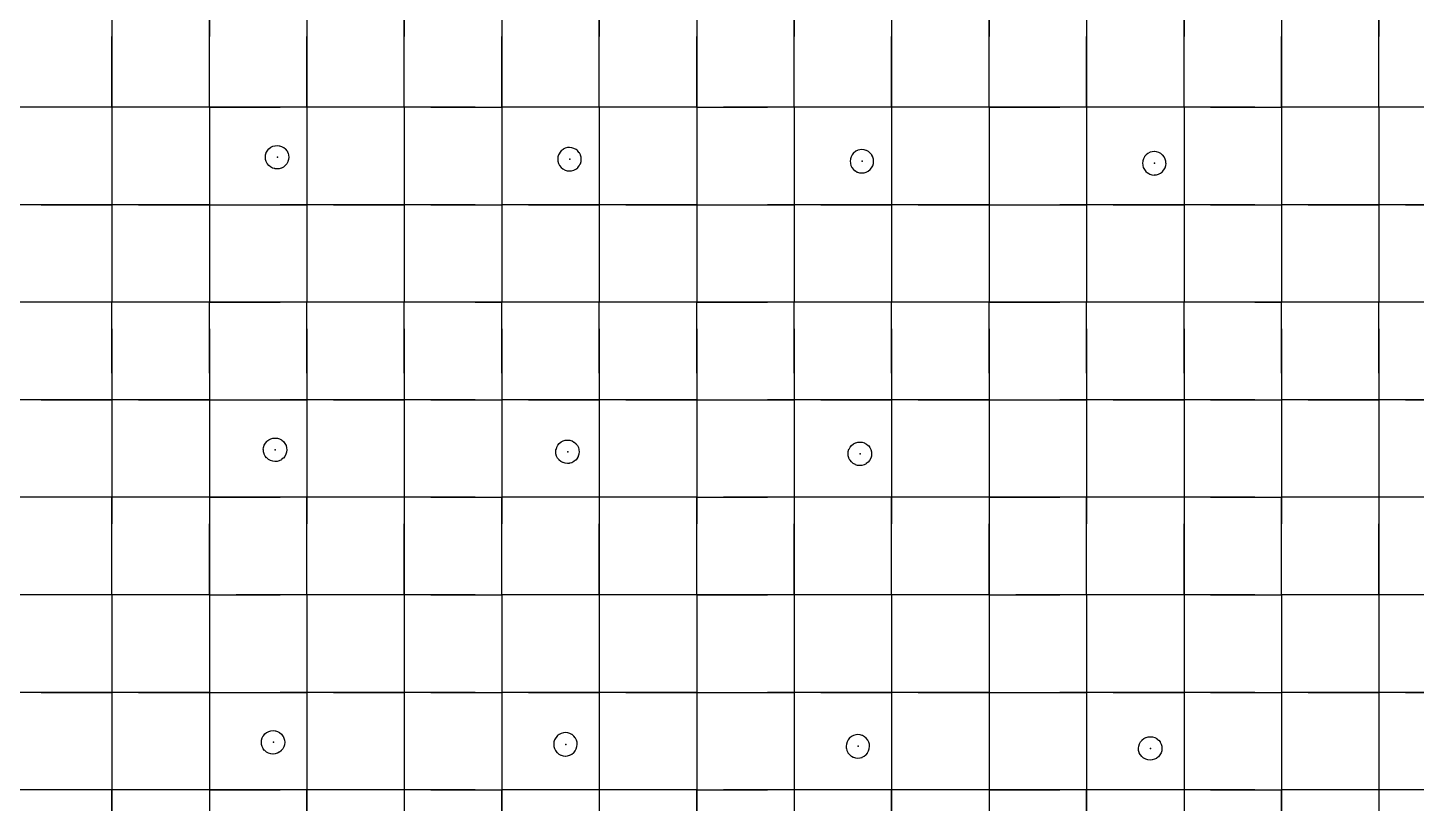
# Model space of a CAD drawing. Header units: metres. Extents: x 0 to 438, y -24 to 612.
# Drawn here: x 127.2 to 255.4, y 268.8 to 340.3 of the extents above; entities that cross this region are included whole.
import ezdxf

# ---------------------------------------------------------------- set-up
doc = ezdxf.new("R2010")
doc.units = ezdxf.units.M
doc.layers.add('LAYER_01_CUT', color=7, linetype='Continuous')
doc.layers.add('LAYER_04_GRID', color=7, linetype='Continuous')

msp = doc.modelspace()

# ---------------------------------------------------------------- linework, layer by layer
at = {"layer": 'LAYER_01_CUT'}
for points in [[(137.46, 342), (135, 342), (135, 335.46), (135, 333), (135, 326.46)], [(135, 342), (135, 339.54)], [(144, 335.46), (144, 342), (144, 339.54)], [(155.46, 342), (153, 342), (153, 335.46), (153, 333), (153, 326.46)], [(153, 342), (153, 339.54)], [(162, 335.46), (162, 342), (162, 339.54)], [(173.46, 342), (171, 342), (171, 335.46), (171, 333), (171, 326.46)], [(171, 342), (171, 339.54)], [(180, 335.46), (180, 342), (180, 339.54)], [(191.46, 342), (189, 342), (189, 335.46), (189, 333), (189, 326.46)], [(189, 342), (189, 339.54)], [(198, 335.46), (198, 342), (198, 339.54)], [(209.46, 342), (207, 342), (207, 335.46), (207, 333), (207, 326.46)], [(207, 342), (207, 339.54)], [(216, 335.46), (216, 342), (216, 339.54)], [(227.46, 342), (225, 342), (225, 335.46), (225, 333), (225, 326.46)], [(225, 342), (225, 339.54)], [(234, 335.46), (234, 342), (234, 339.54)], [(245.46, 342), (243, 342), (243, 335.46), (243, 333), (243, 326.46)], [(243, 342), (243, 339.54)], [(252, 335.46), (252, 342), (252, 339.54)], [(135, 333), (135, 339.54)], [(144, 333), (144, 339.54)], [(153, 333), (153, 339.54)], [(162, 333), (162, 339.54)], [(171, 333), (171, 339.54)], [(180, 333), (180, 339.54)], [(189, 333), (189, 339.54)], [(198, 333), (198, 339.54)], [(207, 333), (207, 339.54)], [(216, 333), (216, 339.54)], [(225, 333), (225, 339.54)], [(234, 333), (234, 339.54)], [(243, 333), (243, 339.54)], [(252, 333), (252, 339.54)], [(144, 333), (144, 335.46)], [(162, 333), (162, 335.46)], [(180, 333), (180, 335.46)], [(198, 333), (198, 335.46)], [(216, 333), (216, 335.46)], [(234, 333), (234, 335.46)], [(252, 333), (252, 335.46)], [(128.46, 333), (126, 333), (126, 326.46)], [(132.54, 333), (126, 333)], [(135, 333), (128.46, 333)], [(135, 333), (132.54, 333)], [(137.46, 333), (135, 333)], [(141.54, 333), (135, 333)], [(135, 333), (135, 330.54)], [(144, 333), (137.46, 333)], [(144, 333), (141.54, 333)], [(146.46, 333), (144, 333), (144, 326.46)], [(144, 333), (144, 330.54)], [(144, 333), (150.54, 333)], [(153, 333), (146.46, 333)], [(153, 333), (150.54, 333)], [(155.46, 333), (153, 333)], [(159.54, 333), (153, 333)], [(153, 333), (153, 330.54)], [(162, 333), (155.46, 333)], [(162, 333), (159.54, 333)], [(164.46, 333), (162, 333), (162, 326.46)], [(168.54, 333), (162, 333)], [(162, 333), (162, 330.54)], [(164.46, 333), (171, 333)], [(168.54, 333), (171, 333)], [(173.46, 333), (171, 333)], [(177.54, 333), (171, 333)], [(171, 333), (171, 330.54)], [(180, 333), (173.46, 333)], [(180, 333), (177.54, 333)], [(182.46, 333), (180, 333), (180, 326.46)], [(186.54, 333), (180, 333)], [(180, 333), (180, 330.54)], [(189, 333), (182.46, 333)], [(189, 333), (186.54, 333)], [(189, 333), (189, 330.54)], [(189, 333), (191.46, 333)], [(189, 333), (195.54, 333)], [(198, 333), (191.46, 333)], [(198, 333), (195.54, 333)], [(200.46, 333), (198, 333), (198, 326.46)], [(204.54, 333), (198, 333)], [(198, 333), (198, 330.54)], [(207, 333), (200.46, 333)], [(207, 333), (204.54, 333)], [(209.46, 333), (207, 333)], [(213.54, 333), (207, 333)], [(207, 333), (207, 330.54)], [(216, 333), (209.46, 333)], [(216, 333), (213.54, 333)], [(218.46, 333), (216, 333), (216, 326.46)], [(216, 333), (216, 330.54)], [(216, 333), (222.54, 333)], [(225, 333), (218.46, 333)], [(225, 333), (222.54, 333)], [(227.46, 333), (225, 333)], [(231.54, 333), (225, 333)], [(225, 333), (225, 330.54)], [(234, 333), (227.46, 333)], [(234, 333), (231.54, 333)], [(236.46, 333), (234, 333), (234, 326.46)], [(240.54, 333), (234, 333)], [(234, 333), (234, 330.54)], [(236.46, 333), (243, 333)], [(240.54, 333), (243, 333)], [(245.46, 333), (243, 333)], [(249.54, 333), (243, 333)], [(243, 333), (243, 330.54)], [(252, 333), (245.46, 333)], [(252, 333), (249.54, 333)], [(254.46, 333), (252, 333), (252, 326.46)], [(258.54, 333), (252, 333)], [(252, 333), (252, 330.54)], [(261, 333), (254.46, 333)], [(135, 330.54), (135, 324)], [(144, 330.54), (144, 324)], [(153, 330.54), (153, 324)], [(162, 330.54), (162, 324)], [(171, 330.54), (171, 324)], [(180, 330.54), (180, 324)], [(189, 330.54), (189, 324)], [(198, 330.54), (198, 324)], [(207, 330.54), (207, 324)], [(216, 330.54), (216, 324)], [(225, 330.54), (225, 324)], [(234, 330.54), (234, 324)], [(243, 330.54), (243, 324)], [(252, 330.54), (252, 324)], [(150.47, 329.45), (150.67, 329.39), (150.67, 329.39), (150.86, 329.29), (150.87, 329.28), (151.03, 329.15), (151.03, 329.14), (151.16, 328.97), (151.17, 328.97), (151.26, 328.78), (151.27, 328.77), (151.32, 328.58), (151.32, 328.57), (151.34, 328.39), (151.34, 328.38), (151.32, 328.18), (151.32, 328.17), (151.26, 327.98), (151.25, 327.97), (151.15, 327.78), (151.15, 327.78), (151.01, 327.61), (151.01, 327.61), (150.84, 327.48), (150.83, 327.47), (150.65, 327.38), (150.64, 327.38), (150.45, 327.32), (150.44, 327.32), (150.25, 327.3), (150.25, 327.3), (150.05, 327.32), (150.04, 327.33), (149.84, 327.39), (149.84, 327.39), (149.65, 327.49), (149.64, 327.49), (149.48, 327.63), (149.48, 327.63), (149.34, 327.8), (149.34, 327.81), (149.25, 327.99), (149.24, 328), (149.19, 328.19), (149.19, 328.2), (149.17, 328.39), (149.17, 328.39), (149.19, 328.59), (149.19, 328.6), (149.25, 328.8), (149.26, 328.81), (149.36, 328.99), (149.36, 329), (149.5, 329.16), (149.5, 329.17), (149.67, 329.3), (149.68, 329.3), (149.86, 329.4), (149.87, 329.4), (150.06, 329.45), (150.07, 329.45), (150.25, 329.47), (150.26, 329.47), (150.46, 329.45), (150.47, 329.45)], [(178.27, 328.59), (178.26, 328.6), (178.17, 328.78), (178.16, 328.79), (178.03, 328.95), (178.03, 328.96), (177.86, 329.1), (177.86, 329.1), (177.67, 329.2), (177.66, 329.2), (177.47, 329.26), (177.46, 329.26), (177.26, 329.28), (177.25, 329.28), (177.07, 329.27), (177.06, 329.27), (176.87, 329.21), (176.86, 329.21), (176.67, 329.12), (176.67, 329.11), (176.5, 328.98), (176.5, 328.97), (176.36, 328.81), (176.35, 328.8), (176.25, 328.62), (176.25, 328.61), (176.19, 328.42), (176.19, 328.41), (176.17, 328.21), (176.17, 328.2), (176.19, 328.01), (176.19, 328.01), (176.24, 327.81), (176.25, 327.81), (176.34, 327.62), (176.34, 327.61), (176.47, 327.45), (176.48, 327.44), (176.64, 327.31), (176.65, 327.3), (176.84, 327.2), (176.84, 327.2), (177.04, 327.14), (177.05, 327.14), (177.25, 327.12), (177.25, 327.12), (177.44, 327.13), (177.45, 327.14), (177.64, 327.19), (177.65, 327.19), (177.83, 327.29), (177.84, 327.29), (178.01, 327.42), (178.01, 327.43), (178.15, 327.59), (178.15, 327.6), (178.25, 327.78), (178.26, 327.79), (178.32, 327.99), (178.32, 327.99), (178.34, 328.19), (178.34, 328.2), (178.32, 328.39), (178.32, 328.4), (178.27, 328.59)], [(203.25, 328.42), (203.19, 328.23), (203.19, 328.22), (203.17, 328.02), (203.17, 328.01), (203.19, 327.83), (203.19, 327.82), (203.24, 327.63), (203.24, 327.62), (203.34, 327.43), (203.34, 327.43), (203.47, 327.26), (203.48, 327.26), (203.64, 327.12), (203.65, 327.12), (203.83, 327.02), (203.84, 327.01), (204.04, 326.95), (204.05, 326.95), (204.25, 326.93), (204.25, 326.93), (204.44, 326.95), (204.45, 326.95), (204.64, 327), (204.65, 327.01), (204.83, 327.1), (204.84, 327.1), (205.01, 327.24), (205.01, 327.24), (205.15, 327.4), (205.15, 327.41), (205.25, 327.6), (205.25, 327.6), (205.32, 327.8), (205.32, 327.81), (205.34, 328.01), (205.34, 328.01), (205.32, 328.2), (205.32, 328.21), (205.26, 328.4), (205.26, 328.41), (205.17, 328.59), (205.16, 328.6), (205.03, 328.77), (205.03, 328.77), (204.86, 328.91), (204.86, 328.91), (204.67, 329.01), (204.66, 329.02), (204.47, 329.08), (204.46, 329.08), (204.26, 329.1), (204.25, 329.1), (204.07, 329.08), (204.06, 329.08), (203.87, 329.03), (203.86, 329.02), (203.67, 328.93), (203.67, 328.92), (203.5, 328.79), (203.49, 328.79), (203.36, 328.62), (203.35, 328.62), (203.25, 328.43), (203.25, 328.42)], [(231.64, 326.82), (231.65, 326.82), (231.83, 326.91), (231.84, 326.92), (232.01, 327.05), (232.01, 327.06), (232.15, 327.22), (232.15, 327.22), (232.25, 327.41), (232.25, 327.42), (232.31, 327.61), (232.32, 327.62), (232.34, 327.82), (232.33, 327.83), (232.32, 328.02), (232.32, 328.02), (232.26, 328.21), (232.26, 328.22), (232.17, 328.41), (232.16, 328.41), (232.03, 328.58), (232.02, 328.59), (231.86, 328.72), (231.86, 328.73), (231.67, 328.83), (231.66, 328.83), (231.47, 328.89), (231.46, 328.89), (231.26, 328.91), (231.25, 328.91), (231.07, 328.89), (231.06, 328.89), (230.87, 328.84), (230.86, 328.84), (230.67, 328.74), (230.67, 328.74), (230.5, 328.61), (230.49, 328.6), (230.36, 328.44), (230.35, 328.43), (230.25, 328.25), (230.25, 328.24), (230.19, 328.04), (230.19, 328.03), (230.17, 327.84), (230.17, 327.83), (230.19, 327.64), (230.19, 327.63), (230.24, 327.44), (230.24, 327.43), (230.34, 327.25), (230.34, 327.24), (230.47, 327.08), (230.48, 327.07), (230.64, 326.93), (230.65, 326.93), (230.83, 326.83), (230.84, 326.83), (231.04, 326.77), (231.05, 326.77), (231.24, 326.74), (231.25, 326.75), (231.44, 326.76), (231.45, 326.76), (231.64, 326.82)], [(135, 326.46), (135, 324)], [(144, 326.46), (144, 324)], [(153, 326.46), (153, 324)], [(162, 326.46), (162, 324)], [(171, 326.46), (171, 324)], [(180, 326.46), (180, 324)], [(189, 326.46), (189, 324)], [(198, 326.46), (198, 324)], [(207, 326.46), (207, 324)], [(216, 326.46), (216, 324)], [(225, 326.46), (225, 324)], [(234, 326.46), (234, 324)], [(243, 326.46), (243, 324)], [(252, 326.46), (252, 324)], [(128.46, 324), (126, 324)], [(132.54, 324), (126, 324)], [(128.46, 324), (135, 324), (135, 317.46)], [(135, 324), (132.54, 324)], [(137.46, 324), (135, 324)], [(141.54, 324), (135, 324)], [(135, 324), (135, 321.54)], [(137.46, 324), (144, 324), (144, 317.46)], [(144, 324), (141.54, 324)], [(144, 324), (144, 321.54)], [(144, 324), (146.46, 324)], [(144, 324), (150.54, 324)], [(146.46, 324), (153, 324), (153, 317.46)], [(153, 324), (150.54, 324)], [(155.46, 324), (153, 324)], [(159.54, 324), (153, 324)], [(153, 324), (153, 321.54)], [(155.46, 324), (162, 324), (162, 317.46)], [(162, 324), (159.54, 324)], [(164.46, 324), (162, 324)], [(168.54, 324), (162, 324)], [(162, 324), (162, 321.54)], [(164.46, 324), (171, 324), (171, 317.46)], [(168.54, 324), (171, 324)], [(173.46, 324), (171, 324)], [(177.54, 324), (171, 324)], [(171, 324), (171, 321.54)], [(173.46, 324), (180, 324), (180, 317.46)], [(180, 324), (177.54, 324)], [(182.46, 324), (180, 324)], [(186.54, 324), (180, 324)], [(180, 324), (180, 321.54)], [(182.46, 324), (189, 324), (189, 317.46)], [(189, 324), (186.54, 324)], [(189, 324), (189, 321.54)], [(189, 324), (191.46, 324)], [(189, 324), (195.54, 324)], [(191.46, 324), (198, 324), (198, 317.46)], [(198, 324), (195.54, 324)], [(200.46, 324), (198, 324)], [(204.54, 324), (198, 324)], [(198, 324), (198, 321.54)], [(200.46, 324), (207, 324), (207, 317.46)], [(207, 324), (204.54, 324)], [(209.46, 324), (207, 324)], [(213.54, 324), (207, 324)], [(207, 324), (207, 321.54)], [(209.46, 324), (216, 324), (216, 317.46)], [(216, 324), (213.54, 324)], [(216, 324), (216, 321.54)], [(216, 324), (218.46, 324)], [(216, 324), (222.54, 324)], [(218.46, 324), (225, 324), (225, 317.46)], [(225, 324), (222.54, 324)], [(227.46, 324), (225, 324)], [(231.54, 324), (225, 324)], [(225, 324), (225, 321.54)], [(227.46, 324), (234, 324), (234, 317.46)], [(234, 324), (231.54, 324)], [(236.46, 324), (234, 324)], [(240.54, 324), (234, 324)], [(234, 324), (234, 321.54)], [(236.46, 324), (243, 324), (243, 317.46)], [(240.54, 324), (243, 324)], [(245.46, 324), (243, 324)], [(249.54, 324), (243, 324)], [(243, 324), (243, 321.54)], [(245.46, 324), (252, 324), (252, 317.46)], [(252, 324), (249.54, 324)], [(254.46, 324), (252, 324)], [(258.54, 324), (252, 324)], [(252, 324), (252, 321.54)], [(254.46, 324), (261, 324), (261, 317.46)], [(135, 321.54), (135, 315)], [(144, 321.54), (144, 315)], [(153, 321.54), (153, 315)], [(162, 321.54), (162, 315)], [(171, 321.54), (171, 315)], [(180, 321.54), (180, 315)], [(189, 321.54), (189, 315)], [(198, 321.54), (198, 315)], [(207, 321.54), (207, 315)], [(216, 321.54), (216, 315)], [(225, 321.54), (225, 315)], [(234, 321.54), (234, 315)], [(243, 321.54), (243, 315)], [(252, 321.54), (252, 315)], [(135, 317.46), (135, 315)], [(144, 317.46), (144, 315)], [(153, 317.46), (153, 315)], [(162, 317.46), (162, 315)], [(171, 317.46), (171, 315)], [(180, 317.46), (180, 315)], [(189, 317.46), (189, 315)], [(198, 317.46), (198, 315)], [(207, 317.46), (207, 315)], [(216, 317.46), (216, 315)], [(225, 317.46), (225, 315)], [(234, 317.46), (234, 315)], [(243, 317.46), (243, 315)], [(252, 317.46), (252, 315)], [(261, 315), (254.46, 315), (252, 315), (245.46, 315), (243, 315), (236.46, 315), (234, 315), (227.46, 315), (225, 315), (218.46, 315), (216, 315), (209.46, 315), (207, 315), (200.46, 315), (198, 315), (191.46, 315), (189, 315), (182.46, 315), (180, 315), (173.46, 315), (171, 315), (164.46, 315), (162, 315), (155.46, 315), (153, 315), (146.46, 315), (144, 315), (137.46, 315), (135, 315), (128.46, 315), (126, 315)], [(132.54, 315), (126, 315)], [(135, 315), (132.54, 315)], [(141.54, 315), (135, 315)], [(135, 308.46), (135, 315)], [(135, 312.54), (135, 315)], [(144, 315), (141.54, 315)], [(144, 308.46), (144, 315)], [(144, 312.54), (144, 315)], [(144, 315), (150.54, 315)], [(153, 315), (150.54, 315)], [(159.54, 315), (153, 315)], [(153, 308.46), (153, 315)], [(153, 312.54), (153, 315)], [(162, 315), (159.54, 315)], [(168.54, 315), (162, 315)], [(162, 308.46), (162, 315)], [(162, 312.54), (162, 315)], [(168.54, 315), (171, 315)], [(177.54, 315), (171, 315)], [(171, 308.46), (171, 315)], [(171, 312.54), (171, 315)], [(180, 315), (177.54, 315)], [(186.54, 315), (180, 315)], [(180, 308.46), (180, 315)], [(180, 312.54), (180, 315)], [(189, 315), (186.54, 315)], [(189, 308.46), (189, 315)], [(189, 312.54), (189, 315)], [(189, 315), (195.54, 315)], [(198, 315), (195.54, 315)], [(204.54, 315), (198, 315)], [(198, 308.46), (198, 315)], [(198, 312.54), (198, 315)], [(207, 315), (204.54, 315)], [(213.54, 315), (207, 315)], [(207, 308.46), (207, 315)], [(207, 312.54), (207, 315)], [(216, 315), (213.54, 315)], [(216, 308.46), (216, 315)], [(216, 312.54), (216, 315)], [(216, 315), (222.54, 315)], [(225, 315), (222.54, 315)], [(231.54, 315), (225, 315)], [(225, 308.46), (225, 315)], [(225, 312.54), (225, 315)], [(234, 315), (231.54, 315)], [(240.54, 315), (234, 315)], [(234, 308.46), (234, 315)], [(234, 312.54), (234, 315)], [(240.54, 315), (243, 315)], [(249.54, 315), (243, 315)], [(243, 308.46), (243, 315)], [(243, 312.54), (243, 315)], [(252, 315), (249.54, 315)], [(258.54, 315), (252, 315)], [(252, 308.46), (252, 315)], [(252, 312.54), (252, 315)], [(135, 312.54), (135, 306)], [(144, 312.54), (144, 306)], [(153, 312.54), (153, 306)], [(162, 312.54), (162, 306)], [(171, 312.54), (171, 306)], [(180, 312.54), (180, 306)], [(189, 312.54), (189, 306)], [(198, 312.54), (198, 306)], [(207, 312.54), (207, 306)], [(216, 312.54), (216, 306)], [(225, 312.54), (225, 306)], [(234, 312.54), (234, 306)], [(243, 312.54), (243, 306)], [(252, 312.54), (252, 306)], [(135, 308.46), (135, 306)], [(144, 308.46), (144, 306)], [(153, 308.46), (153, 306)], [(162, 308.46), (162, 306)], [(171, 308.46), (171, 306)], [(180, 308.46), (180, 306)], [(189, 308.46), (189, 306)], [(198, 308.46), (198, 306)], [(207, 308.46), (207, 306)], [(216, 308.46), (216, 306)], [(225, 308.46), (225, 306)], [(234, 308.46), (234, 306)], [(243, 308.46), (243, 306)], [(252, 308.46), (252, 306)], [(128.46, 306), (126, 306)], [(132.54, 306), (126, 306)], [(128.46, 306), (135, 306), (135, 299.46)], [(135, 306), (132.54, 306)], [(137.46, 306), (135, 306)], [(141.54, 306), (135, 306)], [(135, 306), (135, 303.54)], [(137.46, 306), (144, 306), (144, 299.46)], [(144, 306), (141.54, 306)], [(144, 306), (144, 303.54)], [(144, 306), (146.46, 306)], [(144, 306), (150.54, 306)], [(146.46, 306), (153, 306), (153, 299.46)], [(153, 306), (150.54, 306)], [(155.46, 306), (153, 306)], [(159.54, 306), (153, 306)], [(153, 306), (153, 303.54)], [(155.46, 306), (162, 306), (162, 299.46)], [(162, 306), (159.54, 306)], [(164.46, 306), (162, 306)], [(168.54, 306), (162, 306)], [(162, 306), (162, 303.54)], [(164.46, 306), (171, 306), (171, 299.46)], [(168.54, 306), (171, 306)], [(173.46, 306), (171, 306)], [(177.54, 306), (171, 306)], [(171, 306), (171, 303.54)], [(173.46, 306), (180, 306), (180, 299.46)], [(180, 306), (177.54, 306)], [(182.46, 306), (180, 306)], [(186.54, 306), (180, 306)], [(180, 306), (180, 303.54)], [(182.46, 306), (189, 306), (189, 299.46)], [(189, 306), (186.54, 306)], [(189, 306), (189, 303.54)], [(189, 306), (191.46, 306)], [(189, 306), (195.54, 306)], [(191.46, 306), (198, 306), (198, 299.46)], [(198, 306), (195.54, 306)], [(200.46, 306), (198, 306)], [(204.54, 306), (198, 306)], [(198, 306), (198, 303.54)], [(200.46, 306), (207, 306), (207, 299.46)], [(207, 306), (204.54, 306)], [(209.46, 306), (207, 306)], [(213.54, 306), (207, 306)], [(207, 306), (207, 303.54)], [(209.46, 306), (216, 306), (216, 299.46)], [(216, 306), (213.54, 306)], [(216, 306), (216, 303.54)], [(216, 306), (218.46, 306)], [(216, 306), (222.54, 306)], [(218.46, 306), (225, 306), (225, 299.46)], [(225, 306), (222.54, 306)], [(227.46, 306), (225, 306)], [(231.54, 306), (225, 306)], [(225, 306), (225, 303.54)], [(227.46, 306), (234, 306), (234, 299.46)], [(234, 306), (231.54, 306)], [(236.46, 306), (234, 306)], [(240.54, 306), (234, 306)], [(234, 306), (234, 303.54)], [(236.46, 306), (243, 306), (243, 299.46)], [(240.54, 306), (243, 306)], [(245.46, 306), (243, 306)], [(249.54, 306), (243, 306)], [(243, 306), (243, 303.54)], [(245.46, 306), (252, 306), (252, 299.46)], [(252, 306), (249.54, 306)], [(254.46, 306), (252, 306)], [(258.54, 306), (252, 306)], [(252, 306), (252, 303.54)], [(254.46, 306), (261, 306), (261, 299.46)], [(135, 303.54), (135, 297)], [(144, 303.54), (144, 297)], [(153, 303.54), (153, 297)], [(162, 303.54), (162, 297)], [(171, 303.54), (171, 297)], [(180, 303.54), (180, 297)], [(189, 303.54), (189, 297)], [(198, 303.54), (198, 297)], [(207, 303.54), (207, 297)], [(216, 303.54), (216, 297)], [(225, 303.54), (225, 297)], [(234, 303.54), (234, 297)], [(243, 303.54), (243, 297)], [(252, 303.54), (252, 297)], [(149.31, 302.16), (149.32, 302.17), (149.48, 302.3), (149.49, 302.3), (149.67, 302.4), (149.68, 302.4), (149.87, 302.45), (149.88, 302.45), (150.07, 302.47), (150.08, 302.47), (150.27, 302.45), (150.28, 302.45), (150.48, 302.39), (150.49, 302.39), (150.67, 302.29), (150.68, 302.28), (150.84, 302.15), (150.85, 302.14), (150.98, 301.97), (150.98, 301.97), (151.08, 301.78), (151.08, 301.77), (151.13, 301.58), (151.13, 301.58), (151.15, 301.39), (151.15, 301.38), (151.13, 301.18), (151.13, 301.17), (151.07, 300.98), (151.07, 300.97), (150.97, 300.78), (150.96, 300.78), (150.83, 300.62), (150.82, 300.61), (150.65, 300.48), (150.65, 300.47), (150.46, 300.38), (150.45, 300.38), (150.26, 300.32), (150.25, 300.32), (150.07, 300.31), (150.06, 300.3), (149.86, 300.33), (149.85, 300.33), (149.66, 300.39), (149.65, 300.39), (149.46, 300.49), (149.46, 300.49), (149.3, 300.63), (149.29, 300.64), (149.16, 300.8), (149.15, 300.81), (149.06, 300.99), (149.06, 301), (149, 301.19), (149, 301.2), (148.99, 301.39), (148.98, 301.4), (149, 301.59), (149.01, 301.6), (149.07, 301.8), (149.07, 301.81), (149.17, 301.99), (149.17, 302), (149.31, 302.16)], [(178.15, 301.19), (178.13, 301), (178.13, 300.99), (178.07, 300.79), (178.07, 300.78), (177.97, 300.6), (177.96, 300.59), (177.83, 300.43), (177.82, 300.42), (177.65, 300.29), (177.65, 300.29), (177.46, 300.19), (177.45, 300.19), (177.26, 300.14), (177.25, 300.13), (177.07, 300.12), (177.06, 300.12), (176.86, 300.14), (176.85, 300.14), (176.66, 300.2), (176.65, 300.2), (176.46, 300.3), (176.46, 300.31), (176.29, 300.44), (176.29, 300.45), (176.16, 300.61), (176.15, 300.62), (176.06, 300.81), (176.06, 300.81), (176, 301.01), (176, 301.01), (175.98, 301.2), (175.98, 301.21), (176, 301.41), (176.01, 301.42), (176.07, 301.61), (176.07, 301.62), (176.17, 301.8), (176.17, 301.81), (176.31, 301.97), (176.31, 301.98), (176.48, 302.11), (176.49, 302.12), (176.67, 302.21), (176.68, 302.21), (176.87, 302.27), (176.88, 302.27), (177.07, 302.28), (177.07, 302.28), (177.27, 302.26), (177.28, 302.26), (177.48, 302.2), (177.49, 302.2), (177.67, 302.1), (177.68, 302.1), (177.84, 301.96), (177.85, 301.95), (177.98, 301.79), (177.98, 301.78), (178.08, 301.6), (178.08, 301.59), (178.13, 301.4), (178.13, 301.39), (178.15, 301.2), (178.15, 301.19)], [(204.67, 301.91), (204.68, 301.91), (204.84, 301.77), (204.85, 301.77), (204.98, 301.6), (204.98, 301.59), (205.07, 301.41), (205.08, 301.4), (205.13, 301.21), (205.13, 301.2), (205.15, 301.02), (205.15, 301.01), (205.13, 300.81), (205.13, 300.8), (205.07, 300.6), (205.07, 300.6), (204.97, 300.41), (204.96, 300.4), (204.82, 300.24), (204.82, 300.24), (204.65, 300.11), (204.65, 300.1), (204.46, 300.01), (204.45, 300), (204.26, 299.95), (204.25, 299.95), (204.07, 299.93), (204.06, 299.93), (203.86, 299.95), (203.85, 299.95), (203.66, 300.01), (203.65, 300.02), (203.46, 300.12), (203.46, 300.12), (203.29, 300.26), (203.29, 300.26), (203.16, 300.43), (203.15, 300.44), (203.06, 300.62), (203.05, 300.63), (203, 300.82), (203, 300.83), (202.98, 301.01), (202.98, 301.02), (203, 301.22), (203, 301.23), (203.06, 301.43), (203.07, 301.43), (203.17, 301.62), (203.17, 301.63), (203.31, 301.79), (203.31, 301.79), (203.48, 301.92), (203.49, 301.93), (203.67, 302.02), (203.68, 302.03), (203.87, 302.08), (203.88, 302.08), (204.07, 302.1), (204.07, 302.1), (204.27, 302.08), (204.28, 302.08), (204.48, 302.02), (204.48, 302.01), (204.67, 301.91)], [(135, 299.46), (135, 297)], [(144, 299.46), (144, 297)], [(153, 299.46), (153, 297)], [(162, 299.46), (162, 297)], [(171, 299.46), (171, 297)], [(180, 299.46), (180, 297)], [(189, 299.46), (189, 297)], [(198, 299.46), (198, 297)], [(207, 299.46), (207, 297)], [(216, 299.46), (216, 297)], [(225, 299.46), (225, 297)], [(234, 299.46), (234, 297)], [(243, 299.46), (243, 297)], [(252, 299.46), (252, 297)], [(128.46, 297), (126, 297), (126, 290.46), (126, 288), (126, 281.46)], [(132.54, 297), (126, 297)], [(135, 297), (128.46, 297)], [(135, 297), (132.54, 297)], [(135, 290.46), (135, 297), (135, 294.54)], [(137.46, 297), (135, 297)], [(141.54, 297), (135, 297)], [(144, 297), (137.46, 297)], [(144, 297), (141.54, 297)], [(146.46, 297), (144, 297), (144, 290.46), (144, 288), (144, 281.46)], [(144, 297), (144, 294.54)], [(144, 297), (150.54, 297)], [(153, 297), (146.46, 297)], [(153, 297), (150.54, 297)], [(153, 290.46), (153, 297), (153, 294.54)], [(155.46, 297), (153, 297)], [(159.54, 297), (153, 297)], [(162, 297), (155.46, 297)], [(162, 297), (159.54, 297)], [(164.46, 297), (162, 297), (162, 290.46), (162, 288), (162, 281.46)], [(168.54, 297), (162, 297)], [(162, 297), (162, 294.54)], [(164.46, 297), (171, 297)], [(168.54, 297), (171, 297)], [(171, 290.46), (171, 297), (171, 294.54)], [(173.46, 297), (171, 297)], [(177.54, 297), (171, 297)], [(180, 297), (173.46, 297)], [(180, 297), (177.54, 297)], [(182.46, 297), (180, 297), (180, 290.46), (180, 288), (180, 281.46)], [(186.54, 297), (180, 297)], [(180, 297), (180, 294.54)], [(189, 297), (182.46, 297)], [(189, 297), (186.54, 297)], [(189, 290.46), (189, 297), (189, 294.54)], [(189, 297), (191.46, 297)], [(189, 297), (195.54, 297)], [(198, 297), (191.46, 297)], [(198, 297), (195.54, 297)], [(200.46, 297), (198, 297), (198, 290.46), (198, 288), (198, 281.46)], [(204.54, 297), (198, 297)], [(198, 297), (198, 294.54)], [(207, 297), (200.46, 297)], [(207, 297), (204.54, 297)], [(207, 290.46), (207, 297), (207, 294.54)], [(209.46, 297), (207, 297)], [(213.54, 297), (207, 297)], [(216, 297), (209.46, 297)], [(216, 297), (213.54, 297)], [(218.46, 297), (216, 297), (216, 290.46), (216, 288), (216, 281.46)], [(216, 297), (216, 294.54)], [(216, 297), (222.54, 297)], [(225, 297), (218.46, 297)], [(225, 297), (222.54, 297)], [(225, 290.46), (225, 297), (225, 294.54)], [(227.46, 297), (225, 297)], [(231.54, 297), (225, 297)], [(234, 297), (227.46, 297)], [(234, 297), (231.54, 297)], [(236.46, 297), (234, 297), (234, 290.46), (234, 288), (234, 281.46)], [(240.54, 297), (234, 297)], [(234, 297), (234, 294.54)], [(236.46, 297), (243, 297)], [(240.54, 297), (243, 297)], [(243, 290.46), (243, 297), (243, 294.54)], [(245.46, 297), (243, 297)], [(249.54, 297), (243, 297)], [(252, 297), (245.46, 297)], [(252, 297), (249.54, 297)], [(254.46, 297), (252, 297), (252, 290.46), (252, 288), (252, 281.46)], [(258.54, 297), (252, 297)], [(252, 297), (252, 294.54)], [(261, 297), (254.46, 297)], [(135, 288), (135, 294.54)], [(144, 288), (144, 294.54)], [(153, 288), (153, 294.54)], [(162, 288), (162, 294.54)], [(171, 288), (171, 294.54)], [(180, 288), (180, 294.54)], [(189, 288), (189, 294.54)], [(198, 288), (198, 294.54)], [(207, 288), (207, 294.54)], [(216, 288), (216, 294.54)], [(225, 288), (225, 294.54)], [(234, 288), (234, 294.54)], [(243, 288), (243, 294.54)], [(252, 288), (252, 294.54)], [(135, 288), (135, 290.46)], [(153, 288), (153, 290.46)], [(171, 288), (171, 290.46)], [(189, 288), (189, 290.46)], [(207, 288), (207, 290.46)], [(225, 288), (225, 290.46)], [(243, 288), (243, 290.46)], [(128.46, 288), (126, 288)], [(132.54, 288), (126, 288)], [(135, 288), (128.46, 288)], [(135, 288), (132.54, 288)], [(137.46, 288), (135, 288), (135, 281.46)], [(141.54, 288), (135, 288)], [(135, 288), (135, 285.54)], [(144, 288), (137.46, 288)], [(144, 288), (141.54, 288)], [(144, 288), (144, 285.54)], [(144, 288), (146.46, 288)], [(144, 288), (150.54, 288)], [(153, 288), (146.46, 288)], [(153, 288), (150.54, 288)], [(155.46, 288), (153, 288), (153, 281.46)], [(159.54, 288), (153, 288)], [(153, 288), (153, 285.54)], [(162, 288), (155.46, 288)], [(162, 288), (159.54, 288)], [(164.46, 288), (162, 288)], [(168.54, 288), (162, 288)], [(162, 288), (162, 285.54)], [(164.46, 288), (171, 288)], [(168.54, 288), (171, 288)], [(173.46, 288), (171, 288), (171, 281.46)], [(177.54, 288), (171, 288)], [(171, 288), (171, 285.54)], [(180, 288), (173.46, 288)], [(180, 288), (177.54, 288)], [(182.46, 288), (180, 288)], [(186.54, 288), (180, 288)], [(180, 288), (180, 285.54)], [(189, 288), (182.46, 288)], [(189, 288), (186.54, 288)], [(191.46, 288), (189, 288), (189, 281.46)], [(189, 288), (189, 285.54)], [(189, 288), (195.54, 288)], [(198, 288), (191.46, 288)], [(198, 288), (195.54, 288)], [(200.46, 288), (198, 288)], [(204.54, 288), (198, 288)], [(198, 288), (198, 285.54)], [(207, 288), (200.46, 288)], [(207, 288), (204.54, 288)], [(209.46, 288), (207, 288), (207, 281.46)], [(213.54, 288), (207, 288)], [(207, 288), (207, 285.54)], [(216, 288), (209.46, 288)], [(216, 288), (213.54, 288)], [(216, 288), (216, 285.54)], [(216, 288), (218.46, 288)], [(216, 288), (222.54, 288)], [(225, 288), (218.46, 288)], [(225, 288), (222.54, 288)], [(227.46, 288), (225, 288), (225, 281.46)], [(231.54, 288), (225, 288)], [(225, 288), (225, 285.54)], [(234, 288), (227.46, 288)], [(234, 288), (231.54, 288)], [(236.46, 288), (234, 288)], [(240.54, 288), (234, 288)], [(234, 288), (234, 285.54)], [(236.46, 288), (243, 288)], [(240.54, 288), (243, 288)], [(245.46, 288), (243, 288), (243, 281.46)], [(249.54, 288), (243, 288)], [(243, 288), (243, 285.54)], [(252, 288), (245.46, 288)], [(252, 288), (249.54, 288)], [(254.46, 288), (252, 288)], [(258.54, 288), (252, 288)], [(252, 288), (252, 285.54)], [(261, 288), (254.46, 288)], [(135, 285.54), (135, 279)], [(144, 285.54), (144, 279)], [(153, 285.54), (153, 279)], [(162, 285.54), (162, 279)], [(171, 285.54), (171, 279)], [(180, 285.54), (180, 279)], [(189, 285.54), (189, 279)], [(198, 285.54), (198, 279)], [(207, 285.54), (207, 279)], [(216, 285.54), (216, 279)], [(225, 285.54), (225, 279)], [(234, 285.54), (234, 279)], [(243, 285.54), (243, 279)], [(252, 285.54), (252, 279)], [(135, 281.46), (135, 279)], [(144, 281.46), (144, 279)], [(153, 281.46), (153, 279)], [(162, 281.46), (162, 279)], [(171, 281.46), (171, 279)], [(180, 281.46), (180, 279)], [(189, 281.46), (189, 279)], [(198, 281.46), (198, 279)], [(207, 281.46), (207, 279)], [(216, 281.46), (216, 279)], [(225, 281.46), (225, 279)], [(234, 281.46), (234, 279)], [(243, 281.46), (243, 279)], [(252, 281.46), (252, 279)], [(128.46, 279), (126, 279)], [(132.54, 279), (126, 279)], [(128.46, 279), (135, 279), (135, 272.46)], [(135, 279), (132.54, 279)], [(137.46, 279), (135, 279)], [(141.54, 279), (135, 279)], [(135, 279), (135, 276.54)], [(137.46, 279), (144, 279), (144, 272.46)], [(144, 279), (141.54, 279)], [(144, 279), (144, 276.54)], [(144, 279), (146.46, 279)], [(144, 279), (150.54, 279)], [(146.46, 279), (153, 279), (153, 272.46)], [(153, 279), (150.54, 279)], [(155.46, 279), (153, 279)], [(159.54, 279), (153, 279)], [(153, 279), (153, 276.54)], [(155.46, 279), (162, 279), (162, 272.46)], [(162, 279), (159.54, 279)], [(164.46, 279), (162, 279)], [(168.54, 279), (162, 279)], [(162, 279), (162, 276.54)], [(164.46, 279), (171, 279), (171, 272.46)], [(168.54, 279), (171, 279)], [(173.46, 279), (171, 279)], [(177.54, 279), (171, 279)], [(171, 279), (171, 276.54)], [(173.46, 279), (180, 279), (180, 272.46)], [(180, 279), (177.54, 279)], [(182.46, 279), (180, 279)], [(186.54, 279), (180, 279)], [(180, 279), (180, 276.54)], [(182.46, 279), (189, 279), (189, 272.46)], [(189, 279), (186.54, 279)], [(189, 279), (189, 276.54)], [(189, 279), (191.46, 279)], [(189, 279), (195.54, 279)], [(191.46, 279), (198, 279), (198, 272.46)], [(198, 279), (195.54, 279)], [(200.46, 279), (198, 279)], [(204.54, 279), (198, 279)], [(198, 279), (198, 276.54)], [(200.46, 279), (207, 279), (207, 272.46)], [(207, 279), (204.54, 279)], [(209.46, 279), (207, 279)], [(213.54, 279), (207, 279)], [(207, 279), (207, 276.54)], [(209.46, 279), (216, 279), (216, 272.46)], [(216, 279), (213.54, 279)], [(216, 279), (216, 276.54)], [(216, 279), (218.46, 279)], [(216, 279), (222.54, 279)], [(218.46, 279), (225, 279), (225, 272.46)], [(225, 279), (222.54, 279)], [(227.46, 279), (225, 279)], [(231.54, 279), (225, 279)], [(225, 279), (225, 276.54)], [(227.46, 279), (234, 279), (234, 272.46)], [(234, 279), (231.54, 279)], [(236.46, 279), (234, 279)], [(240.54, 279), (234, 279)], [(234, 279), (234, 276.54)], [(236.46, 279), (243, 279), (243, 272.46)], [(240.54, 279), (243, 279)], [(245.46, 279), (243, 279)], [(249.54, 279), (243, 279)], [(243, 279), (243, 276.54)], [(245.46, 279), (252, 279), (252, 272.46)], [(252, 279), (249.54, 279)], [(254.46, 279), (252, 279)], [(258.54, 279), (252, 279)], [(252, 279), (252, 276.54)], [(254.46, 279), (261, 279), (261, 272.46)], [(135, 276.54), (135, 270)], [(144, 276.54), (144, 270)], [(153, 276.54), (153, 270)], [(162, 276.54), (162, 270)], [(171, 276.54), (171, 270)], [(180, 276.54), (180, 270)], [(189, 276.54), (189, 270)], [(198, 276.54), (198, 270)], [(207, 276.54), (207, 270)], [(216, 276.54), (216, 270)], [(225, 276.54), (225, 270)], [(234, 276.54), (234, 270)], [(243, 276.54), (243, 270)], [(252, 276.54), (252, 270)], [(148.97, 273.8), (148.97, 273.81), (148.87, 273.99), (148.87, 274), (148.82, 274.19), (148.81, 274.2), (148.8, 274.39), (148.8, 274.4), (148.82, 274.59), (148.82, 274.6), (148.88, 274.8), (148.88, 274.81), (148.98, 274.99), (148.99, 275), (149.12, 275.16), (149.13, 275.17), (149.29, 275.3), (149.3, 275.3), (149.49, 275.4), (149.49, 275.4), (149.69, 275.45), (149.69, 275.46), (149.88, 275.47), (149.89, 275.47), (150.09, 275.45), (150.1, 275.45), (150.29, 275.39), (150.3, 275.39), (150.48, 275.29), (150.49, 275.28), (150.65, 275.15), (150.66, 275.14), (150.79, 274.97), (150.8, 274.97), (150.89, 274.78), (150.89, 274.78), (150.95, 274.58), (150.95, 274.58), (150.96, 274.39), (150.96, 274.38), (150.94, 274.18), (150.94, 274.17), (150.88, 273.98), (150.88, 273.97), (150.78, 273.79), (150.78, 273.78), (150.64, 273.62), (150.63, 273.61), (150.47, 273.48), (150.46, 273.47), (150.28, 273.38), (150.27, 273.38), (150.08, 273.32), (150.07, 273.32), (149.88, 273.31), (149.87, 273.31), (149.68, 273.33), (149.67, 273.33), (149.47, 273.39), (149.46, 273.39), (149.28, 273.49), (149.27, 273.49), (149.11, 273.63), (149.1, 273.64), (148.97, 273.8)], [(176.13, 274.98), (176.12, 274.97), (175.99, 274.81), (175.98, 274.81), (175.88, 274.62), (175.88, 274.61), (175.82, 274.42), (175.82, 274.41), (175.8, 274.21), (175.8, 274.2), (175.81, 274.01), (175.82, 274.01), (175.87, 273.82), (175.87, 273.81), (175.97, 273.62), (175.97, 273.62), (176.1, 273.45), (176.11, 273.44), (176.27, 273.31), (176.28, 273.3), (176.46, 273.2), (176.47, 273.2), (176.67, 273.14), (176.67, 273.14), (176.87, 273.12), (176.88, 273.12), (177.07, 273.13), (177.08, 273.14), (177.27, 273.19), (177.28, 273.19), (177.46, 273.29), (177.47, 273.29), (177.63, 273.42), (177.64, 273.43), (177.78, 273.59), (177.78, 273.6), (177.88, 273.78), (177.88, 273.79), (177.94, 273.99), (177.94, 274), (177.96, 274.19), (177.96, 274.2), (177.95, 274.39), (177.95, 274.4), (177.89, 274.59), (177.89, 274.6), (177.8, 274.78), (177.79, 274.79), (177.66, 274.95), (177.65, 274.96), (177.49, 275.1), (177.48, 275.1), (177.3, 275.2), (177.29, 275.2), (177.1, 275.26), (177.09, 275.26), (176.89, 275.29), (176.88, 275.28), (176.69, 275.27), (176.69, 275.27), (176.49, 275.21), (176.49, 275.21), (176.3, 275.12), (176.29, 275.11), (176.13, 274.98)], [(202.81, 273.83), (202.82, 273.82), (202.87, 273.63), (202.87, 273.62), (202.97, 273.44), (202.97, 273.43), (203.1, 273.26), (203.11, 273.26), (203.27, 273.12), (203.28, 273.12), (203.46, 273.02), (203.47, 273.01), (203.67, 272.95), (203.67, 272.95), (203.87, 272.93), (203.88, 272.93), (204.07, 272.95), (204.08, 272.95), (204.27, 273), (204.28, 273.01), (204.46, 273.1), (204.47, 273.11), (204.63, 273.24), (204.64, 273.24), (204.78, 273.4), (204.78, 273.41), (204.88, 273.6), (204.88, 273.61), (204.94, 273.8), (204.94, 273.81), (204.96, 274.01), (204.96, 274.02), (204.95, 274.2), (204.95, 274.21), (204.89, 274.4), (204.89, 274.41), (204.8, 274.6), (204.79, 274.6), (204.66, 274.77), (204.65, 274.77), (204.49, 274.91), (204.48, 274.91), (204.3, 275.01), (204.29, 275.02), (204.09, 275.08), (204.09, 275.08), (203.89, 275.1), (203.88, 275.1), (203.69, 275.08), (203.69, 275.08), (203.49, 275.03), (203.49, 275.02), (203.3, 274.93), (203.29, 274.93), (203.13, 274.79), (203.12, 274.79), (202.99, 274.63), (202.98, 274.62), (202.88, 274.43), (202.88, 274.43), (202.82, 274.23), (202.82, 274.22), (202.8, 274.02), (202.8, 274.02), (202.81, 273.83)], [(231.09, 274.89), (231.29, 274.83), (231.3, 274.83), (231.48, 274.73), (231.49, 274.72), (231.65, 274.59), (231.66, 274.58), (231.79, 274.42), (231.79, 274.41), (231.89, 274.22), (231.89, 274.22), (231.94, 274.02), (231.95, 274.02), (231.96, 273.83), (231.96, 273.82), (231.94, 273.62), (231.94, 273.61), (231.88, 273.42), (231.88, 273.41), (231.78, 273.23), (231.77, 273.22), (231.64, 273.06), (231.63, 273.05), (231.47, 272.92), (231.46, 272.91), (231.27, 272.82), (231.27, 272.82), (231.07, 272.76), (231.07, 272.76), (230.88, 272.75), (230.87, 272.75), (230.67, 272.77), (230.67, 272.77), (230.47, 272.83), (230.46, 272.83), (230.28, 272.93), (230.27, 272.93), (230.11, 273.07), (230.1, 273.08), (229.97, 273.24), (229.96, 273.25), (229.87, 273.43), (229.87, 273.44), (229.81, 273.63), (229.81, 273.64), (229.8, 273.83), (229.8, 273.84), (229.82, 274.04), (229.82, 274.04), (229.88, 274.24), (229.88, 274.25), (229.98, 274.43), (229.98, 274.44), (230.12, 274.6), (230.13, 274.61), (230.29, 274.74), (230.3, 274.74), (230.48, 274.84), (230.49, 274.84), (230.68, 274.89), (230.69, 274.9), (230.88, 274.91), (230.89, 274.91), (231.09, 274.89), (231.09, 274.89)], [(135, 272.46), (135, 270)], [(144, 272.46), (144, 270)], [(153, 272.46), (153, 270)], [(162, 272.46), (162, 270)], [(171, 272.46), (171, 270)], [(180, 272.46), (180, 270)], [(189, 272.46), (189, 270)], [(198, 272.46), (198, 270)], [(207, 272.46), (207, 270)], [(216, 272.46), (216, 270)], [(225, 272.46), (225, 270)], [(234, 272.46), (234, 270)], [(243, 272.46), (243, 270)], [(252, 272.46), (252, 270)], [(128.46, 270), (126, 270), (126, 263.46), (126, 261), (126, 254.46)], [(132.54, 270), (126, 270)], [(135, 270), (128.46, 270)], [(135, 270), (132.54, 270)], [(135, 263.46), (135, 270), (135, 267.54)], [(137.46, 270), (135, 270)], [(141.54, 270), (135, 270)], [(144, 270), (137.46, 270)], [(144, 270), (141.54, 270)], [(146.46, 270), (144, 270), (144, 263.46), (144, 261), (144, 254.46)], [(144, 270), (144, 267.54)], [(144, 270), (150.54, 270)], [(153, 270), (146.46, 270)], [(153, 270), (150.54, 270)], [(153, 263.46), (153, 270), (153, 267.54)], [(155.46, 270), (153, 270)], [(159.54, 270), (153, 270)], [(162, 270), (155.46, 270)], [(162, 270), (159.54, 270)], [(164.46, 270), (162, 270), (162, 263.46), (162, 261), (162, 254.46)], [(168.54, 270), (162, 270)], [(162, 270), (162, 267.54)], [(164.46, 270), (171, 270)], [(168.54, 270), (171, 270)], [(171, 263.46), (171, 270), (171, 267.54)], [(173.46, 270), (171, 270)], [(177.54, 270), (171, 270)], [(180, 270), (173.46, 270)], [(180, 270), (177.54, 270)], [(182.46, 270), (180, 270), (180, 263.46), (180, 261), (180, 254.46)], [(186.54, 270), (180, 270)], [(180, 270), (180, 267.54)], [(189, 270), (182.46, 270)], [(189, 270), (186.54, 270)], [(189, 263.46), (189, 270), (189, 267.54)], [(189, 270), (191.46, 270)], [(189, 270), (195.54, 270)], [(198, 270), (191.46, 270)], [(198, 270), (195.54, 270)], [(200.46, 270), (198, 270), (198, 263.46), (198, 261), (198, 254.46)], [(204.54, 270), (198, 270)], [(198, 270), (198, 267.54)], [(207, 270), (200.46, 270)], [(207, 270), (204.54, 270)], [(207, 263.46), (207, 270), (207, 267.54)], [(209.46, 270), (207, 270)], [(213.54, 270), (207, 270)], [(216, 270), (209.46, 270)], [(216, 270), (213.54, 270)], [(218.46, 270), (216, 270), (216, 263.46), (216, 261), (216, 254.46)], [(216, 270), (216, 267.54)], [(216, 270), (222.54, 270)], [(225, 270), (218.46, 270)], [(225, 270), (222.54, 270)], [(225, 263.46), (225, 270), (225, 267.54)], [(227.46, 270), (225, 270)], [(231.54, 270), (225, 270)], [(234, 270), (227.46, 270)], [(234, 270), (231.54, 270)], [(236.46, 270), (234, 270), (234, 263.46), (234, 261), (234, 254.46)], [(240.54, 270), (234, 270)], [(234, 270), (234, 267.54)], [(236.46, 270), (243, 270)], [(240.54, 270), (243, 270)], [(243, 263.46), (243, 270), (243, 267.54)], [(245.46, 270), (243, 270)], [(249.54, 270), (243, 270)], [(252, 270), (245.46, 270)], [(252, 270), (249.54, 270)], [(254.46, 270), (252, 270), (252, 263.46), (252, 261), (252, 254.46)], [(258.54, 270), (252, 270)], [(252, 270), (252, 267.54)], [(261, 270), (254.46, 270)]]:
    msp.add_lwpolyline(points, dxfattribs=at)
at = {"layer": 'LAYER_04_GRID'}
for p in [(150.28, 328.39), (177.28, 328.2), (204.28, 328.01), (231.28, 327.83), (150.09, 301.39), (177.09, 301.2), (204.09, 301.01), (149.91, 274.39), (176.91, 274.2), (203.91, 274.02), (230.91, 273.83)]:
    msp.add_point(p, dxfattribs=at)

doc.saveas('drawing.dxf')
